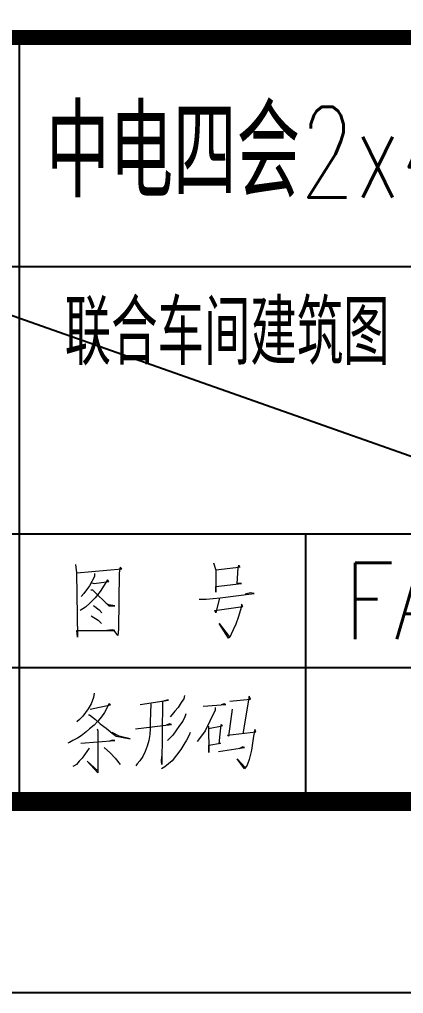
# Model space of a CAD drawing. Extents: x 238398 to 585159, y -66832 to 191977.
# Drawn here: x 444034 to 445040, y -66822 to -64273 of the extents above; entities that cross this region are included whole.
import ezdxf
from ezdxf.enums import TextEntityAlignment as Align

# ---------------------------------------------------------------- set-up
doc = ezdxf.new("R2010")
doc.units = 0
doc.header["$LTSCALE"] = 1000
doc.header["$MEASUREMENT"] = 0
doc.layers.get('0').update_dxf_attribs({"color": 8})
doc.layers.add('-人员定位', color=6, linetype='Continuous')
doc.layers.add('Version', color=8, linetype='Continuous')
doc.layers.add('PUB_TEXT', color=8, linetype='Continuous', lineweight=20)
doc.styles.get("Standard").update_dxf_attribs({"font": 'gbenor.shx', "bigfont": 'gbcbig.shx'})
doc.styles.add('TK', font='GEDITXT.SHX', dxfattribs={"width": 0.85, "height": 3.5, "bigfont": 'hztxt1.shx'})

# ---------------------------------------------------------------- blocks, each defined once
blk = doc.blocks.new('GEDI_WK_A1')
at = {"color": 3}
for points, const_width in [([(0, 0), (841, 0), (841, 594), (0, 594)], 0.1), ([(25, 10), (831, 10), (831, 584), (25, 584)], 1)]:
    blk.add_lwpolyline(points, close=True, dxfattribs=dict(at, const_width=const_width))
blk = doc.blocks.new('GEDI_TQ_2012')
at = {"color": 2}
for p, q in [((-90, 0), (-90, 40)), ((0, 28), (-180, 28)), ((0, 14), (-170, 14)), ((-75, 0), (-75, 14)), ((0, 7), (-180, 7))]:
    blk.add_line(p, q, dxfattribs=at)
at = {"color": 7}
blk.add_line((0, 0), (-180, 0), dxfattribs=at)
at = {"color": 2, "const_width": 0.8}
blk.add_lwpolyline([(-180, 40), (0, 40)], dxfattribs=at)
at = {"color": 7, "lineweight": 0}
for points in [[(-87.07, 12.405), (-87.015, 11.974), (-86.96, 8.602), (-86.991, 8.962), (-85.015, 8.962), (-85.148, 8.994), (-85.431, 8.962)], [(-86.991, 11.974), (-84.647, 12.177), (-84.733, 12.272), (-84.788, 11.974), (-84.819, 9.025), (-84.843, 8.696), (-85.039, 8.962)], [(-79.832, 12.499), (-79.722, 12.107), (-79.722, 10.962), (-79.722, 11.252), (-78.381, 11.417), (-78.608, 11.417), (-78.553, 12.24), (-78.522, 12.373), (-78.467, 12.272), (-78.663, 12.24), (-79.722, 12.107)], [(-86.074, 11.942), (-86.074, 11.778), (-86.325, 11.291), (-86.631, 10.891), (-86.764, 10.727)], [(-86.207, 11.448), (-86.097, 11.417), (-85.321, 11.519), (-85.399, 11.613), (-85.768, 10.993), (-86.042, 10.664), (-86.293, 10.405), (-86.544, 10.17), (-86.827, 10.005)], [(-86.262, 11.087), (-86.184, 11.087), (-85.321, 10.24), (-85.015, 10.24), (-85.321, 10.303), (-85.454, 10.366)], [(-80.584, 10.601), (-80.224, 10.601), (-79.494, 10.664), (-77.714, 10.891), (-77.91, 10.931), (-78.185, 10.86)], [(-86.129, 10.272), (-85.823, 10.044), (-85.682, 9.88)], [(-79.526, 10.664), (-79.722, 9.88), (-79.777, 10.005), (-78.302, 10.209), (-78.381, 10.335), (-78.381, 10.209), (-78.553, 9.644), (-78.663, 9.284), (-78.804, 8.994), (-78.914, 8.766), (-78.993, 8.602), (-79.055, 8.562), (-79.549, 9.323), (-79.024, 8.633)], [(-86.239, 9.715), (-85.878, 9.488), (-85.705, 9.323)], [(-86.097, 5.676), (-86.129, 5.449), (-86.239, 5.12), (-86.403, 4.861), (-86.686, 4.469), (-86.85, 4.304), (-86.991, 4.171)], [(-86.293, 4.83), (-85.235, 5.057), (-85.321, 5.12), (-85.376, 4.994), (-85.541, 4.665), (-85.705, 4.43), (-85.901, 4.202), (-86.097, 4.006), (-86.325, 3.81), (-86.513, 3.645), (-86.764, 3.449), (-86.96, 3.316), (-87.211, 3.191), (-87.383, 3.089), (-87.462, 3.057)], [(-83.117, 5.12), (-83.149, 4.171), (-83.149, 3.81), (-83.172, 3.512), (-83.227, 3.191), (-83.313, 2.893), (-83.423, 2.626), (-83.533, 2.367), (-83.706, 2.14), (-83.839, 1.975), (-83.902, 1.873)], [(-83.674, 5.088), (-82.2, 5.316), (-82.286, 5.316), (-82.451, 5.253)], [(-82.506, 5.222), (-82.537, 1.944), (-82.561, 2.108), (-82.537, 2.367)], [(-81.361, 5.551), (-81.392, 5.386), (-81.533, 5.19), (-81.698, 4.924), (-81.863, 4.728), (-82.004, 4.563), (-82.114, 4.43)], [(-80.388, 4.994), (-79.189, 5.088), (-79.275, 5.12), (-79.44, 5.057)], [(-78.993, 5.253), (-77.91, 5.355), (-77.965, 5.512), (-78.302, 3.551)], [(-81.282, 4.594), (-81.337, 4.43), (-81.447, 4.202), (-81.612, 3.975), (-81.808, 3.708), (-81.972, 3.481), (-82.09, 3.347), (-82.255, 3.191)], [(-79.745, 4.924), (-79.745, 4.79), (-80.028, 4.202), (-80.279, 3.708), (-80.475, 3.449), (-80.694, 3.151)], [(-78.859, 4.83), (-79.055, 3.418), (-79.11, 3.481), (-77.628, 3.645), (-77.683, 3.779), (-77.746, 3.418), (-77.855, 2.696), (-77.965, 2.202), (-78.075, 1.904), (-78.161, 1.779), (-78.216, 1.708), (-78.608, 2.234), (-78.185, 1.779)], [(-86.38, 4.532), (-86.325, 4.532), (-86.019, 4.304), (-85.768, 4.069), (-85.454, 3.841), (-85.148, 3.583), (-84.929, 3.418), (-84.207, 3.285), (-84.788, 3.418), (-85.148, 3.614)], [(-85.901, 3.708), (-85.901, 1.512), (-86.458, 2.108), (-85.901, 1.614)], [(-85.933, 3.81), (-85.901, 3.708)], [(-83.925, 3.81), (-82.035, 4.037), (-82.145, 4.069), (-82.31, 4.006)], [(-81.055, 3.614), (-81.11, 3.481), (-81.251, 3.222), (-81.392, 2.987), (-81.557, 2.728), (-81.784, 2.43), (-82.004, 2.14), (-82.2, 1.975), (-82.396, 1.81), (-82.561, 1.708)], [(-80.106, 3.943), (-80.083, 2.563), (-80.083, 2.955), (-79.471, 3.057), (-79.549, 3.026), (-79.44, 4.037), (-79.385, 3.943), (-80.106, 3.81)], [(-86.795, 3.057), (-85.015, 3.191), (-85.148, 3.222), (-85.321, 3.151)], [(-86.348, 2.791), (-86.709, 2.265), (-86.882, 2.108), (-87.015, 1.944), (-87.133, 1.873), (-87.211, 1.842)], [(-85.572, 2.83), (-85.235, 2.532), (-84.984, 2.265), (-84.733, 1.944)], [(-79.581, 2.626), (-78.216, 2.83), (-78.302, 2.861), (-78.522, 2.759)]]:
    blk.add_lwpolyline(points, dxfattribs=at)
blk.add_text('556677', height=0.0001).set_placement((-86.966, 8.962))
blk = doc.blocks.new('GEDI_Version_2012')
at = {"layer": 'Version', "color": 2}
blk.add_line((0, 0), (-180, 0), dxfattribs=at)
blk = doc.blocks.new('CEEC_TK_A1')
for name, p in [('GEDI_WK_A1', (0, 0)), ('GEDI_Version_2012', (831, 50)), ('GEDI_TQ_2012', (831, 10))]:
    blk.add_blockref(name, p)
at = {"style": 'TK', "width": 0.85}
for tag, height, p in [('PROJECTNAME', 4.75, (776, 44)), ('PHASE', 4, (818, 44)), ('DRAWINGNAME', 4.75, (786, 31))]:
    blk.add_attdef(tag, text='', height=height, dxfattribs=at).set_placement(p, align=Align.MIDDLE_CENTER)
for tag, p, height in [('APPROVE', (663, 32.75), 3.5), ('DESIGN', (708, 32.75), 3.5), ('REVIEW1', (663, 25.75), 3.5), ('DRAW', (708, 25.75), 3.5), ('DRAWINGNUMBER', (758, 18.5), 4), ('REVIEW2', (663, 18.75), 3.5), ('PROPORTION', (708, 18.75), 3.5), ('CHECK', (663, 11.75), 3.5), ('DATE', (708, 11.75), 3.5), ('VERSION', (824, 11.75), 3.5)]:
    blk.add_attdef(tag, p, '', height=height, dxfattribs=at)

msp = doc.modelspace()

# ---------------------------------------------------------------- linework, layer by layer
at = {"layer": '-人员定位'}
msp.add_line((364934.5, -37119.8), (449034.5, -66819.8), dxfattribs=at)

# ---------------------------------------------------------------- block references
ref = msp.add_blockref('CEEC_TK_A1', (406984.5, -66819.8), dxfattribs=dict(xscale=50, yscale=50, zscale=50))
ref.add_attrib('PROJECTNAME', '中电四会2x400MW级燃气热电冷联产项目', dxfattribs={"height": 237.5, "style": 'TK', "width": 0.7}).set_placement((445784.5, -64619.8), align=Align.MIDDLE_CENTER)
ref.add_attrib('DRAWINGNUMBER', 'FA06241S-T0701-09', (444884.5, -65894.8), dxfattribs={"height": 200, "style": 'TK', "width": 0.85})

# ---------------------------------------------------------------- texts
at = {"layer": 'PUB_TEXT'}
msp.add_text('联合车间建筑图', height=168.79, dxfattribs=at).set_placement((444152.9, -65176.9))

doc.saveas('drawing.dxf')
